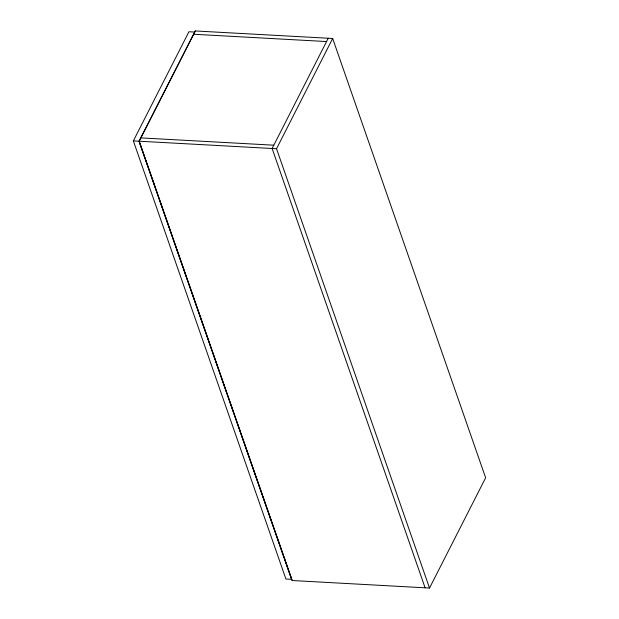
<?xml version="1.0" encoding="UTF-8"?>
<svg xmlns="http://www.w3.org/2000/svg" width="619" height="619" viewBox="0 0 619 619"><rect width="100%" height="100%" fill="white"/><g stroke="black" fill="none" stroke-linecap="round" stroke-linejoin="round"><path stroke-width="0.93" d="M332.666 38.486L276.538 148.738L139.097 141.202L292.083 580.514L429.516 588.05L485.644 477.798L332.666 38.486L195.225 30.95L138.996 141.217L291.564 579.33L285.916 579.02L133.356 140.908L188.919 31.755L194.567 32.064M195.372 30.958L139.244 141.209L292.23 580.521M328.248 38.246L272.12 148.498L425.106 587.81M193.538 34.254L326.561 41.55M140.784 137.89L273.799 145.186M133.356 140.908L138.996 141.217M276.538 148.738L429.516 588.05"/></g></svg>
